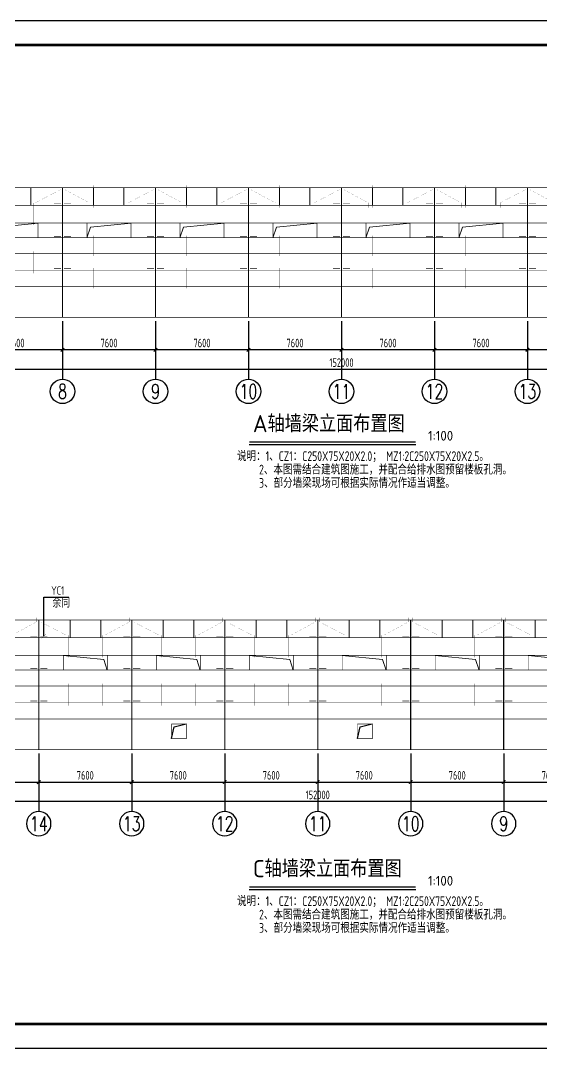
# Model space of a CAD drawing. Extents: x -3102990 to -851544, y -5293060 to -2540151.
# Drawn here: x -1647503 to -1626216, y -2672902 to -2630902 of the extents above; entities that cross this region are included whole.
import ezdxf
from ezdxf.enums import TextEntityAlignment as Align

# ---------------------------------------------------------------- set-up
doc = ezdxf.new("R2010")
doc.units = 0
doc.header["$LTSCALE"] = 1000
doc.header["$PDMODE"] = 1
doc.linetypes.add('DASH', pattern=[0.35, 0.25, -0.1])
doc.layers.get('0').update_dxf_attribs({"linetype": 'CONTINUOUS'})
doc.layers.get('Defpoints').update_dxf_attribs({"linetype": 'CONTINUOUS'})
for name, color, linetype in [('COLU', 7, 'CONTINUOUS'), ('DIM', 3, 'CONTINUOUS'), ('NUM', 7, 'CONTINUOUS'), ('PUB_TITLE', 4, 'CONTINUOUS'), ('REIN', 1, 'CONTINUOUS'), ('TEXT', 7, 'CONTINUOUS')]:
    doc.layers.add(name, color=color, linetype=linetype)
doc.layers.add('yichutu', color=7, linetype='CONTINUOUS', true_color=0xffffff, plot=False)
doc.styles.add('TSSD_Axis', font='Complex.shx', dxfattribs={"width": 0.7, "bigfont": 'hztxt.shx'})
doc.styles.add('TSSD_Dimension', font='tssdeng.shx', dxfattribs={"width": 0.7, "bigfont": 'Hztxt.shx'})
doc.styles.add('TSSD_Norm', font='Tssdeng.shx', dxfattribs={"width": 0.75, "bigfont": 'hztxt.shx'})
doc.styles.add('TSSD_Rein', font='Tssdeng.shx', dxfattribs={"width": 0.75, "bigfont": 'hztxt.shx'})
doc.dimstyles.new('TSSD_200_100', dxfattribs={"dimtxt": 350, "dimasz": 100, "dimexe": 100, "dimexo": 250, "dimgap": 100, "dimtad": 1, "dimdec": 0, "dimlfac": 2, "dimzin": 0, "dimdsep": 46, "dimtxsty": 'TSSD_Dimension', "dimblk": 'ARCHTICK', "dimcen": 0, "dimdle": 100, "dimclrt": 7, "dimadec": 0, "dimazin": 0, "dimtfac": 1, "dimtdec": 0, "dimtix": 1, "dimtmove": 2, "dimatfit": 3, "dimfxl": 1, "dimtolj": 1, "dimtzin": 0, "dimarcsym": 0})

# ---------------------------------------------------------------- blocks, each defined once
blk = doc.blocks.new('ts_axno')
at = {"color": 0, "linetype": 'ByBlock', "lineweight": -2}
blk.add_circle((0, 0), 0.5, dxfattribs=at)
at = {"color": 0, "linetype": 'ByBlock', "lineweight": -2, "style": 'TSSD_Axis', "width": 0.7}
blk.add_attdef('A', text='', height=0.6, dxfattribs=at).set_placement((0, 0), align=Align.MIDDLE_CENTER)
blk = doc.blocks.new('_ArchTick')
at = {"color": 0, "const_width": 0.5}
blk.add_lwpolyline([(-0.71, -0.71), (0.71, 0.71)], dxfattribs=at)
blk = doc.blocks.new('*D1733')
at = {"layer": 'Defpoints', "color": 0, "ltscale": 1.5}
for p in [(-1626788, -2643181), (-1622988, -2643181), (-1626788, -2644353)]:
    blk.add_point(p, dxfattribs=at)
at = {"layer": 'DIM', "color": 0, "lineweight": -2, "ltscale": 1.5}
for p, q in [((-1626788, -2643431), (-1626788, -2644453)), ((-1622988, -2643431), (-1622988, -2644453)), ((-1622888, -2644353), (-1626888, -2644353))]:
    blk.add_line(p, q, dxfattribs=at)
at = {"layer": 'DIM', "color": 0, "lineweight": -2, "ltscale": 1.5, "xscale": 100, "yscale": 100, "zscale": 100, "rotation": 180}
blk.add_blockref('_ArchTick', (-1626788, -2644353), dxfattribs=at)
at = {"layer": 'DIM', "color": 0, "lineweight": -2, "ltscale": 1.5, "xscale": 100, "yscale": 100, "zscale": 100}
blk.add_blockref('_ArchTick', (-1622988, -2644353), dxfattribs=at)
at = {"layer": 'DIM', "color": 7, "ltscale": 1.5, "insert": (-1624888, -2644078), "char_height": 350, "attachment_point": 5, "style": 'TSSD_Dimension'}
blk.add_mtext('\\A1;7600', dxfattribs=at)
blk = doc.blocks.new('*D1734')
at = {"layer": 'Defpoints', "color": 0, "ltscale": 1.5}
for p in [(-1630588, -2643181), (-1626788, -2643181), (-1630588, -2644353)]:
    blk.add_point(p, dxfattribs=at)
at = {"layer": 'DIM', "color": 0, "lineweight": -2, "ltscale": 1.5}
for p, q in [((-1630588, -2643431), (-1630588, -2644453)), ((-1626788, -2643431), (-1626788, -2644453)), ((-1626688, -2644353), (-1630688, -2644353))]:
    blk.add_line(p, q, dxfattribs=at)
at = {"layer": 'DIM', "color": 0, "lineweight": -2, "ltscale": 1.5, "xscale": 100, "yscale": 100, "zscale": 100, "rotation": 180}
blk.add_blockref('_ArchTick', (-1630588, -2644353), dxfattribs=at)
at = {"layer": 'DIM', "color": 0, "lineweight": -2, "ltscale": 1.5, "xscale": 100, "yscale": 100, "zscale": 100}
blk.add_blockref('_ArchTick', (-1626788, -2644353), dxfattribs=at)
at = {"layer": 'DIM', "color": 7, "ltscale": 1.5, "insert": (-1628688, -2644078), "char_height": 350, "attachment_point": 5, "style": 'TSSD_Dimension'}
blk.add_mtext('\\A1;7600', dxfattribs=at)
blk = doc.blocks.new('*D1735')
at = {"layer": 'Defpoints', "color": 0, "ltscale": 1.5}
for p in [(-1634388, -2643181), (-1630588, -2643181), (-1634388, -2644353)]:
    blk.add_point(p, dxfattribs=at)
at = {"layer": 'DIM', "color": 0, "lineweight": -2, "ltscale": 1.5}
for p, q in [((-1634388, -2643431), (-1634388, -2644453)), ((-1630588, -2643431), (-1630588, -2644453)), ((-1630488, -2644353), (-1634488, -2644353))]:
    blk.add_line(p, q, dxfattribs=at)
at = {"layer": 'DIM', "color": 0, "lineweight": -2, "ltscale": 1.5, "xscale": 100, "yscale": 100, "zscale": 100, "rotation": 180}
blk.add_blockref('_ArchTick', (-1634388, -2644353), dxfattribs=at)
at = {"layer": 'DIM', "color": 0, "lineweight": -2, "ltscale": 1.5, "xscale": 100, "yscale": 100, "zscale": 100}
blk.add_blockref('_ArchTick', (-1630588, -2644353), dxfattribs=at)
at = {"layer": 'DIM', "color": 7, "ltscale": 1.5, "insert": (-1632488, -2644078), "char_height": 350, "attachment_point": 5, "style": 'TSSD_Dimension'}
blk.add_mtext('\\A1;7600', dxfattribs=at)
blk = doc.blocks.new('*D1736')
at = {"layer": 'Defpoints', "color": 0, "ltscale": 1.5}
for p in [(-1638188, -2643181), (-1634388, -2643181), (-1638188, -2644353)]:
    blk.add_point(p, dxfattribs=at)
at = {"layer": 'DIM', "color": 0, "lineweight": -2, "ltscale": 1.5}
for p, q in [((-1638188, -2643431), (-1638188, -2644453)), ((-1634388, -2643431), (-1634388, -2644453)), ((-1634288, -2644353), (-1638288, -2644353))]:
    blk.add_line(p, q, dxfattribs=at)
at = {"layer": 'DIM', "color": 0, "lineweight": -2, "ltscale": 1.5, "xscale": 100, "yscale": 100, "zscale": 100, "rotation": 180}
blk.add_blockref('_ArchTick', (-1638188, -2644353), dxfattribs=at)
at = {"layer": 'DIM', "color": 0, "lineweight": -2, "ltscale": 1.5, "xscale": 100, "yscale": 100, "zscale": 100}
blk.add_blockref('_ArchTick', (-1634388, -2644353), dxfattribs=at)
at = {"layer": 'DIM', "color": 7, "ltscale": 1.5, "insert": (-1636288, -2644078), "char_height": 350, "attachment_point": 5, "style": 'TSSD_Dimension'}
blk.add_mtext('\\A1;7600', dxfattribs=at)
blk = doc.blocks.new('*D1737')
at = {"layer": 'Defpoints', "color": 0, "ltscale": 1.5}
for p in [(-1641988, -2643181), (-1638188, -2643181), (-1641988, -2644353)]:
    blk.add_point(p, dxfattribs=at)
at = {"layer": 'DIM', "color": 0, "lineweight": -2, "ltscale": 1.5}
for p, q in [((-1641988, -2643431), (-1641988, -2644453)), ((-1638188, -2643431), (-1638188, -2644453)), ((-1638088, -2644353), (-1642088, -2644353))]:
    blk.add_line(p, q, dxfattribs=at)
at = {"layer": 'DIM', "color": 0, "lineweight": -2, "ltscale": 1.5, "xscale": 100, "yscale": 100, "zscale": 100, "rotation": 180}
blk.add_blockref('_ArchTick', (-1641988, -2644353), dxfattribs=at)
at = {"layer": 'DIM', "color": 0, "lineweight": -2, "ltscale": 1.5, "xscale": 100, "yscale": 100, "zscale": 100}
blk.add_blockref('_ArchTick', (-1638188, -2644353), dxfattribs=at)
at = {"layer": 'DIM', "color": 7, "ltscale": 1.5, "insert": (-1640088, -2644078), "char_height": 350, "attachment_point": 5, "style": 'TSSD_Dimension'}
blk.add_mtext('\\A1;7600', dxfattribs=at)
blk = doc.blocks.new('*D1738')
at = {"layer": 'Defpoints', "color": 0, "ltscale": 1.5}
for p in [(-1645788, -2643181), (-1641988, -2643181), (-1645788, -2644353)]:
    blk.add_point(p, dxfattribs=at)
at = {"layer": 'DIM', "color": 0, "lineweight": -2, "ltscale": 1.5}
for p, q in [((-1645788, -2643431), (-1645788, -2644453)), ((-1641988, -2643431), (-1641988, -2644453)), ((-1641888, -2644353), (-1645888, -2644353))]:
    blk.add_line(p, q, dxfattribs=at)
at = {"layer": 'DIM', "color": 0, "lineweight": -2, "ltscale": 1.5, "xscale": 100, "yscale": 100, "zscale": 100, "rotation": 180}
blk.add_blockref('_ArchTick', (-1645788, -2644353), dxfattribs=at)
at = {"layer": 'DIM', "color": 0, "lineweight": -2, "ltscale": 1.5, "xscale": 100, "yscale": 100, "zscale": 100}
blk.add_blockref('_ArchTick', (-1641988, -2644353), dxfattribs=at)
at = {"layer": 'DIM', "color": 7, "ltscale": 1.5, "insert": (-1643888, -2644078), "char_height": 350, "attachment_point": 5, "style": 'TSSD_Dimension'}
blk.add_mtext('\\A1;7600', dxfattribs=at)
blk = doc.blocks.new('*D1739')
at = {"layer": 'Defpoints', "color": 0, "ltscale": 1.5}
for p in [(-1649588, -2643181), (-1645788, -2643181), (-1649588, -2644353)]:
    blk.add_point(p, dxfattribs=at)
at = {"layer": 'DIM', "color": 0, "lineweight": -2, "ltscale": 1.5}
for p, q in [((-1649588, -2643431), (-1649588, -2644453)), ((-1645788, -2643431), (-1645788, -2644453)), ((-1645688, -2644353), (-1649688, -2644353))]:
    blk.add_line(p, q, dxfattribs=at)
at = {"layer": 'DIM', "color": 0, "lineweight": -2, "ltscale": 1.5, "xscale": 100, "yscale": 100, "zscale": 100, "rotation": 180}
blk.add_blockref('_ArchTick', (-1649588, -2644353), dxfattribs=at)
at = {"layer": 'DIM', "color": 0, "lineweight": -2, "ltscale": 1.5, "xscale": 100, "yscale": 100, "zscale": 100}
blk.add_blockref('_ArchTick', (-1645788, -2644353), dxfattribs=at)
at = {"layer": 'DIM', "color": 7, "ltscale": 1.5, "insert": (-1647688, -2644078), "char_height": 350, "attachment_point": 5, "style": 'TSSD_Dimension'}
blk.add_mtext('\\A1;7600', dxfattribs=at)
blk = doc.blocks.new('*D1746')
at = {"layer": 'Defpoints', "color": 0, "ltscale": 1.5}
for p in [(-1672388, -2643181), (-1596388, -2643181), (-1596388, -2645153)]:
    blk.add_point(p, dxfattribs=at)
at = {"layer": 'DIM', "color": 0, "lineweight": -2, "ltscale": 1.5}
for p, q in [((-1672388, -2643431), (-1672388, -2645253)), ((-1596388, -2643431), (-1596388, -2645253)), ((-1672488, -2645153), (-1596288, -2645153))]:
    blk.add_line(p, q, dxfattribs=at)
at = {"layer": 'DIM', "color": 0, "lineweight": -2, "ltscale": 1.5, "xscale": 100, "yscale": 100, "zscale": 100, "rotation": 180}
blk.add_blockref('_ArchTick', (-1672388, -2645153), dxfattribs=at)
at = {"layer": 'DIM', "color": 0, "lineweight": -2, "ltscale": 1.5, "xscale": 100, "yscale": 100, "zscale": 100}
blk.add_blockref('_ArchTick', (-1596388, -2645153), dxfattribs=at)
at = {"layer": 'DIM', "color": 7, "ltscale": 1.5, "insert": (-1634388, -2644878), "char_height": 350, "attachment_point": 5, "style": 'TSSD_Dimension'}
blk.add_mtext('\\A1;152000', dxfattribs=at)
blk = doc.blocks.new('*D2338')
at = {"layer": 'Defpoints', "color": 0, "ltscale": 1.5}
for p in [(-1650559, -2660846), (-1646759, -2660846), (-1646759, -2662018)]:
    blk.add_point(p, dxfattribs=at)
at = {"layer": 'DIM', "color": 0, "lineweight": -2, "ltscale": 1.5}
for p, q in [((-1650559, -2661096), (-1650559, -2662118)), ((-1646759, -2661096), (-1646759, -2662118)), ((-1650659, -2662018), (-1646659, -2662018))]:
    blk.add_line(p, q, dxfattribs=at)
at = {"layer": 'DIM', "color": 0, "lineweight": -2, "ltscale": 1.5, "xscale": 100, "yscale": 100, "zscale": 100, "rotation": 180}
blk.add_blockref('_ArchTick', (-1650559, -2662018), dxfattribs=at)
at = {"layer": 'DIM', "color": 0, "lineweight": -2, "ltscale": 1.5, "xscale": 100, "yscale": 100, "zscale": 100}
blk.add_blockref('_ArchTick', (-1646759, -2662018), dxfattribs=at)
at = {"layer": 'DIM', "color": 7, "ltscale": 1.5, "insert": (-1648659, -2661743), "char_height": 350, "attachment_point": 5, "style": 'TSSD_Dimension'}
blk.add_mtext('\\A1;7600', dxfattribs=at)
blk = doc.blocks.new('*D2339')
at = {"layer": 'Defpoints', "color": 0, "ltscale": 1.5}
for p in [(-1646759, -2660846), (-1642959, -2660846), (-1642959, -2662018)]:
    blk.add_point(p, dxfattribs=at)
at = {"layer": 'DIM', "color": 0, "lineweight": -2, "ltscale": 1.5}
for p, q in [((-1646759, -2661096), (-1646759, -2662118)), ((-1642959, -2661096), (-1642959, -2662118)), ((-1646859, -2662018), (-1642859, -2662018))]:
    blk.add_line(p, q, dxfattribs=at)
at = {"layer": 'DIM', "color": 0, "lineweight": -2, "ltscale": 1.5, "xscale": 100, "yscale": 100, "zscale": 100, "rotation": 180}
blk.add_blockref('_ArchTick', (-1646759, -2662018), dxfattribs=at)
at = {"layer": 'DIM', "color": 0, "lineweight": -2, "ltscale": 1.5, "xscale": 100, "yscale": 100, "zscale": 100}
blk.add_blockref('_ArchTick', (-1642959, -2662018), dxfattribs=at)
at = {"layer": 'DIM', "color": 7, "ltscale": 1.5, "insert": (-1644859, -2661743), "char_height": 350, "attachment_point": 5, "style": 'TSSD_Dimension'}
blk.add_mtext('\\A1;7600', dxfattribs=at)
blk = doc.blocks.new('*D2340')
at = {"layer": 'Defpoints', "color": 0, "ltscale": 1.5}
for p in [(-1642959, -2660846), (-1639159, -2660846), (-1639159, -2662018)]:
    blk.add_point(p, dxfattribs=at)
at = {"layer": 'DIM', "color": 0, "lineweight": -2, "ltscale": 1.5}
for p, q in [((-1642959, -2661096), (-1642959, -2662118)), ((-1639159, -2661096), (-1639159, -2662118)), ((-1643059, -2662018), (-1639059, -2662018))]:
    blk.add_line(p, q, dxfattribs=at)
at = {"layer": 'DIM', "color": 0, "lineweight": -2, "ltscale": 1.5, "xscale": 100, "yscale": 100, "zscale": 100, "rotation": 180}
blk.add_blockref('_ArchTick', (-1642959, -2662018), dxfattribs=at)
at = {"layer": 'DIM', "color": 0, "lineweight": -2, "ltscale": 1.5, "xscale": 100, "yscale": 100, "zscale": 100}
blk.add_blockref('_ArchTick', (-1639159, -2662018), dxfattribs=at)
at = {"layer": 'DIM', "color": 7, "ltscale": 1.5, "insert": (-1641059, -2661743), "char_height": 350, "attachment_point": 5, "style": 'TSSD_Dimension'}
blk.add_mtext('\\A1;7600', dxfattribs=at)
blk = doc.blocks.new('*D2341')
at = {"layer": 'Defpoints', "color": 0, "ltscale": 1.5}
for p in [(-1639159, -2660846), (-1635359, -2660846), (-1635359, -2662018)]:
    blk.add_point(p, dxfattribs=at)
at = {"layer": 'DIM', "color": 0, "lineweight": -2, "ltscale": 1.5}
for p, q in [((-1639159, -2661096), (-1639159, -2662118)), ((-1635359, -2661096), (-1635359, -2662118)), ((-1639259, -2662018), (-1635259, -2662018))]:
    blk.add_line(p, q, dxfattribs=at)
at = {"layer": 'DIM', "color": 0, "lineweight": -2, "ltscale": 1.5, "xscale": 100, "yscale": 100, "zscale": 100, "rotation": 180}
blk.add_blockref('_ArchTick', (-1639159, -2662018), dxfattribs=at)
at = {"layer": 'DIM', "color": 0, "lineweight": -2, "ltscale": 1.5, "xscale": 100, "yscale": 100, "zscale": 100}
blk.add_blockref('_ArchTick', (-1635359, -2662018), dxfattribs=at)
at = {"layer": 'DIM', "color": 7, "ltscale": 1.5, "insert": (-1637259, -2661743), "char_height": 350, "attachment_point": 5, "style": 'TSSD_Dimension'}
blk.add_mtext('\\A1;7600', dxfattribs=at)
blk = doc.blocks.new('*D2342')
at = {"layer": 'Defpoints', "color": 0, "ltscale": 1.5}
for p in [(-1635359, -2660846), (-1631559, -2660846), (-1631559, -2662018)]:
    blk.add_point(p, dxfattribs=at)
at = {"layer": 'DIM', "color": 0, "lineweight": -2, "ltscale": 1.5}
for p, q in [((-1635359, -2661096), (-1635359, -2662118)), ((-1631559, -2661096), (-1631559, -2662118)), ((-1635459, -2662018), (-1631459, -2662018))]:
    blk.add_line(p, q, dxfattribs=at)
at = {"layer": 'DIM', "color": 0, "lineweight": -2, "ltscale": 1.5, "xscale": 100, "yscale": 100, "zscale": 100, "rotation": 180}
blk.add_blockref('_ArchTick', (-1635359, -2662018), dxfattribs=at)
at = {"layer": 'DIM', "color": 0, "lineweight": -2, "ltscale": 1.5, "xscale": 100, "yscale": 100, "zscale": 100}
blk.add_blockref('_ArchTick', (-1631559, -2662018), dxfattribs=at)
at = {"layer": 'DIM', "color": 7, "ltscale": 1.5, "insert": (-1633459, -2661743), "char_height": 350, "attachment_point": 5, "style": 'TSSD_Dimension'}
blk.add_mtext('\\A1;7600', dxfattribs=at)
blk = doc.blocks.new('*D2343')
at = {"layer": 'Defpoints', "color": 0, "ltscale": 1.5}
for p in [(-1631559, -2660846), (-1627759, -2660846), (-1627759, -2662018)]:
    blk.add_point(p, dxfattribs=at)
at = {"layer": 'DIM', "color": 0, "lineweight": -2, "ltscale": 1.5}
for p, q in [((-1631559, -2661096), (-1631559, -2662118)), ((-1627759, -2661096), (-1627759, -2662118)), ((-1631659, -2662018), (-1627659, -2662018))]:
    blk.add_line(p, q, dxfattribs=at)
at = {"layer": 'DIM', "color": 0, "lineweight": -2, "ltscale": 1.5, "xscale": 100, "yscale": 100, "zscale": 100, "rotation": 180}
blk.add_blockref('_ArchTick', (-1631559, -2662018), dxfattribs=at)
at = {"layer": 'DIM', "color": 0, "lineweight": -2, "ltscale": 1.5, "xscale": 100, "yscale": 100, "zscale": 100}
blk.add_blockref('_ArchTick', (-1627759, -2662018), dxfattribs=at)
at = {"layer": 'DIM', "color": 7, "ltscale": 1.5, "insert": (-1629659, -2661743), "char_height": 350, "attachment_point": 5, "style": 'TSSD_Dimension'}
blk.add_mtext('\\A1;7600', dxfattribs=at)
blk = doc.blocks.new('*D2344')
at = {"layer": 'Defpoints', "color": 0, "ltscale": 1.5}
for p in [(-1627759, -2660846), (-1623959, -2660846), (-1623959, -2662018)]:
    blk.add_point(p, dxfattribs=at)
at = {"layer": 'DIM', "color": 0, "lineweight": -2, "ltscale": 1.5}
for p, q in [((-1627759, -2661096), (-1627759, -2662118)), ((-1623959, -2661096), (-1623959, -2662118)), ((-1627859, -2662018), (-1623859, -2662018))]:
    blk.add_line(p, q, dxfattribs=at)
at = {"layer": 'DIM', "color": 0, "lineweight": -2, "ltscale": 1.5, "xscale": 100, "yscale": 100, "zscale": 100, "rotation": 180}
blk.add_blockref('_ArchTick', (-1627759, -2662018), dxfattribs=at)
at = {"layer": 'DIM', "color": 0, "lineweight": -2, "ltscale": 1.5, "xscale": 100, "yscale": 100, "zscale": 100}
blk.add_blockref('_ArchTick', (-1623959, -2662018), dxfattribs=at)
at = {"layer": 'DIM', "color": 7, "ltscale": 1.5, "insert": (-1625859, -2661743), "char_height": 350, "attachment_point": 5, "style": 'TSSD_Dimension'}
blk.add_mtext('\\A1;7600', dxfattribs=at)
blk = doc.blocks.new('*D2352')
at = {"layer": 'Defpoints', "color": 0, "ltscale": 1.5}
for p in [(-1673359, -2660846), (-1597359, -2660846), (-1673359, -2662818)]:
    blk.add_point(p, dxfattribs=at)
at = {"layer": 'DIM', "color": 0, "lineweight": -2, "ltscale": 1.5}
for p, q in [((-1673359, -2661096), (-1673359, -2662918)), ((-1597359, -2661096), (-1597359, -2662918)), ((-1597259, -2662818), (-1673459, -2662818))]:
    blk.add_line(p, q, dxfattribs=at)
at = {"layer": 'DIM', "color": 0, "lineweight": -2, "ltscale": 1.5, "xscale": 100, "yscale": 100, "zscale": 100, "rotation": 180}
blk.add_blockref('_ArchTick', (-1673359, -2662818), dxfattribs=at)
at = {"layer": 'DIM', "color": 0, "lineweight": -2, "ltscale": 1.5, "xscale": 100, "yscale": 100, "zscale": 100}
blk.add_blockref('_ArchTick', (-1597359, -2662818), dxfattribs=at)
at = {"layer": 'DIM', "color": 7, "ltscale": 1.5, "insert": (-1635359, -2662543), "char_height": 350, "attachment_point": 5, "style": 'TSSD_Dimension'}
blk.add_mtext('\\A1;152000', dxfattribs=at)
blk = doc.blocks.new('A$C16496DF1')
at = {"layer": 'PUB_TITLE'}
blk.add_lwpolyline([(0, 0), (0, 42000), (104100, 42000), (104100, 0)], close=True, dxfattribs=at)
at = {"layer": 'PUB_TITLE', "const_width": 100}
blk.add_lwpolyline([(103100, 1000), (103100, 41000), (713, 41000), (713, 1000), (103100, 1000)], dxfattribs=at)
blk = doc.blocks.new('yct-1041-420-104100-42000-100-2006.0')
at = {"layer": 'yichutu', "color": 7, "true_color": 0xffffff}
blk.add_lwpolyline([(0, 0), (0, 42000), (104100, 42000), (104100, 0)], close=True, dxfattribs=at)

msp = doc.modelspace()

# ---------------------------------------------------------------- linework, layer by layer
at = {"color": 0, "linetype": 'ByBlock'}
for p, q in [((-1646556.35, -2654457), (-1645533.62, -2654457)), ((-1646556.35, -2656059.47), (-1646556.35, -2654457))]:
    msp.add_line(p, q, dxfattribs=at)
at = {"ltscale": 1.5}
for p, q in [((-1641332.21, -2660242.54), (-1641219.06, -2659759.11)), ((-1641219.06, -2659759.11), (-1640732.21, -2659642.54)), ((-1633732.21, -2660242.54), (-1633619.06, -2659759.11)), ((-1633619.06, -2659759.11), (-1633132.21, -2659642.54))]:
    msp.add_line(p, q, dxfattribs=at)
at = {"layer": 'COLU', "linetype": 'ByBlock', "const_width": 45}
for points in [[(-1645787.93, -2637727.57), (-1645787.93, -2643027.57)], [(-1641987.93, -2637727.57), (-1641987.93, -2643027.57)], [(-1638187.93, -2637727.57), (-1638187.93, -2643027.57)], [(-1634387.93, -2637727.57), (-1634387.93, -2643027.57)], [(-1630587.93, -2637727.57), (-1630587.93, -2643027.57)], [(-1626787.93, -2637727.57), (-1626787.93, -2643027.57)], [(-1646758.84, -2655392.54), (-1646758.84, -2660692.54)], [(-1642958.84, -2655392.54), (-1642958.84, -2660692.54)], [(-1639158.84, -2655392.54), (-1639158.84, -2660692.54)], [(-1635358.84, -2655392.54), (-1635358.84, -2660692.54)], [(-1631558.84, -2655392.54), (-1631558.84, -2660692.54)], [(-1627758.84, -2655392.54), (-1627758.84, -2660692.54)]]:
    msp.add_lwpolyline(points, dxfattribs=at)
at = {"layer": 'NUM', "ltscale": 1.5}
for p, q in [((-1645787.93, -2643181.1), (-1645787.93, -2645553.4)), ((-1641987.93, -2643181.1), (-1641987.93, -2645553.4)), ((-1638187.93, -2643181.1), (-1638187.93, -2645553.4)), ((-1634387.93, -2643181.1), (-1634387.93, -2645553.4)), ((-1630587.93, -2643181.1), (-1630587.93, -2645553.4)), ((-1626787.93, -2643181.1), (-1626787.93, -2645553.4)), ((-1646758.84, -2660846.07), (-1646758.84, -2663218.37)), ((-1642958.84, -2660846.07), (-1642958.84, -2663218.37)), ((-1639158.84, -2660846.07), (-1639158.84, -2663218.37)), ((-1635358.84, -2660846.07), (-1635358.84, -2663218.37)), ((-1631558.84, -2660846.07), (-1631558.84, -2663218.37)), ((-1627758.84, -2660846.07), (-1627758.84, -2663218.37))]:
    msp.add_line(p, q, dxfattribs=at)
at = {"layer": 'NUM', "color": 0, "linetype": 'ByBlock', "const_width": 50}
for points in [[(-1638153.55, -2648124.64), (-1631352.35, -2648124.64)], [(-1638153.55, -2666308.03), (-1631352.35, -2666308.03)]]:
    msp.add_lwpolyline(points, dxfattribs=at)
at = {"layer": 'NUM', "color": 0, "linetype": 'ByBlock'}
for points in [[(-1638153.55, -2648224.64), (-1631352.35, -2648224.64)], [(-1638153.55, -2666408.03), (-1631352.35, -2666408.03)]]:
    msp.add_lwpolyline(points, dxfattribs=at)
at = {"layer": 'REIN', "color": 0, "lineweight": 5}
for p, q in [((-1648441.92, -2639346.69), (-1646787.93, -2639177.57)), ((-1644641.92, -2639346.69), (-1642987.93, -2639177.57)), ((-1640841.92, -2639346.69), (-1639187.93, -2639177.57)), ((-1637041.92, -2639346.69), (-1635387.93, -2639177.57)), ((-1633241.92, -2639346.69), (-1631587.93, -2639177.57)), ((-1629441.92, -2639346.69), (-1627787.93, -2639177.57)), ((-1644787.93, -2639777.57), (-1644641.92, -2639346.69)), ((-1640987.93, -2639777.57), (-1640841.92, -2639346.69)), ((-1637187.93, -2639777.57), (-1637041.92, -2639346.69)), ((-1633387.93, -2639777.57), (-1633241.92, -2639346.69)), ((-1629587.93, -2639777.57), (-1629441.92, -2639346.69)), ((-1644104.85, -2657011.66), (-1645758.84, -2656842.54)), ((-1640304.85, -2657011.66), (-1641958.84, -2656842.54)), ((-1636504.85, -2657011.66), (-1638158.84, -2656842.54)), ((-1632704.85, -2657011.66), (-1634358.84, -2656842.54)), ((-1628904.85, -2657011.66), (-1630558.84, -2656842.54)), ((-1625104.85, -2657011.66), (-1626758.84, -2656842.54)), ((-1643958.84, -2657442.54), (-1644104.85, -2657011.66)), ((-1640158.84, -2657442.54), (-1640304.85, -2657011.66)), ((-1636358.84, -2657442.54), (-1636504.85, -2657011.66)), ((-1632558.84, -2657442.54), (-1632704.85, -2657011.66)), ((-1628758.84, -2657442.54), (-1628904.85, -2657011.66))]:
    msp.add_line(p, q, dxfattribs=at)
at = {"layer": 'REIN', "color": 0, "lineweight": 5, "const_width": 25}
for points in [[(-1596447.93, -2637727.57), (-1672327.93, -2637727.57)], [(-1596447.93, -2638452.57), (-1672327.93, -2638452.57)], [(-1596447.93, -2639177.57), (-1668837.93, -2639177.57)], [(-1602737.93, -2639777.57), (-1668837.93, -2639777.57)], [(-1602737.93, -2640427.57), (-1668837.93, -2640427.57)], [(-1602737.93, -2641102.57), (-1668837.93, -2641102.57)], [(-1602737.93, -2641777.57), (-1668837.93, -2641777.57)], [(-1672864.35, -2643027.57), (-1595699.33, -2643027.57)], [(-1673298.84, -2655392.54), (-1597418.84, -2655392.54)], [(-1673298.84, -2656117.54), (-1597418.84, -2656117.54)], [(-1673298.84, -2656842.54), (-1600908.84, -2656842.54)], [(-1673298.84, -2657442.54), (-1600908.84, -2657442.54)], [(-1673298.84, -2658092.54), (-1600908.84, -2658092.54)], [(-1673298.84, -2658767.54), (-1600908.84, -2658767.54)], [(-1673298.84, -2659442.54), (-1600908.84, -2659442.54)], [(-1596882.43, -2660692.54), (-1674047.44, -2660692.54)]]:
    msp.add_lwpolyline(points, dxfattribs=at)
at = {"layer": 'REIN', "color": 3, "linetype": 'ByBlock'}
for points, const_width in [([(-1647076.58, -2637727.57), (-1647076.58, -2638452.57)], 40), ([(-1647076.58, -2638549.05), (-1647076.58, -2637635.88)], 4), ([(-1645876.03, -2637635.88), (-1645876.03, -2637816.1), (-1646901.61, -2638349.36), (-1646901.61, -2638549.05)], 4), ([(-1645683.49, -2637635.88), (-1645683.49, -2637816.1), (-1644695.41, -2638349.36), (-1644695.41, -2638549.05)], 4), ([(-1644520.44, -2637727.57), (-1644520.44, -2638452.57)], 40), ([(-1644520.44, -2638549.05), (-1644520.44, -2637635.88)], 4), ([(-1643276.58, -2637727.57), (-1643276.58, -2638452.57)], 40), ([(-1643276.58, -2638549.05), (-1643276.58, -2637635.88)], 4), ([(-1642076.03, -2637635.88), (-1642076.03, -2637816.1), (-1643101.61, -2638349.36), (-1643101.61, -2638549.05)], 4), ([(-1641883.49, -2637635.88), (-1641883.49, -2637816.1), (-1640895.41, -2638349.36), (-1640895.41, -2638549.05)], 4), ([(-1640720.44, -2637727.57), (-1640720.44, -2638452.57)], 40), ([(-1640720.44, -2638549.05), (-1640720.44, -2637635.88)], 4), ([(-1639476.58, -2637727.57), (-1639476.58, -2638452.57)], 40), ([(-1639476.58, -2638549.05), (-1639476.58, -2637635.88)], 4), ([(-1638276.03, -2637635.88), (-1638276.03, -2637816.1), (-1639301.61, -2638349.36), (-1639301.61, -2638549.05)], 4), ([(-1638083.49, -2637635.88), (-1638083.49, -2637816.1), (-1637095.41, -2638349.36), (-1637095.41, -2638549.05)], 4), ([(-1636920.44, -2637727.57), (-1636920.44, -2638452.57)], 40), ([(-1636920.44, -2638549.05), (-1636920.44, -2637635.88)], 4), ([(-1635676.58, -2637727.57), (-1635676.58, -2638452.57)], 40), ([(-1635676.58, -2638549.05), (-1635676.58, -2637635.88)], 4), ([(-1634476.03, -2637635.88), (-1634476.03, -2637816.1), (-1635501.61, -2638349.36), (-1635501.61, -2638549.05)], 4), ([(-1634283.49, -2637635.88), (-1634283.49, -2637816.1), (-1633295.41, -2638349.36), (-1633295.41, -2638549.05)], 4), ([(-1633120.44, -2637727.57), (-1633120.44, -2638452.57)], 40), ([(-1633120.44, -2638549.05), (-1633120.44, -2637635.88)], 4), ([(-1631876.58, -2637727.57), (-1631876.58, -2638452.57)], 40), ([(-1631876.58, -2638549.05), (-1631876.58, -2637635.88)], 4), ([(-1630676.03, -2637635.88), (-1630676.03, -2637816.1), (-1631701.61, -2638349.36), (-1631701.61, -2638549.05)], 4), ([(-1630483.49, -2637635.88), (-1630483.49, -2637816.1), (-1629495.41, -2638349.36), (-1629495.41, -2638549.05)], 4), ([(-1629320.44, -2637727.57), (-1629320.44, -2638452.57)], 40), ([(-1629320.44, -2638549.05), (-1629320.44, -2637635.88)], 4), ([(-1628076.58, -2637727.57), (-1628076.58, -2638452.57)], 40), ([(-1628076.58, -2638549.05), (-1628076.58, -2637635.88)], 4), ([(-1626876.03, -2637635.88), (-1626876.03, -2637816.1), (-1627901.61, -2638349.36), (-1627901.61, -2638549.05)], 4), ([(-1626683.49, -2637635.88), (-1626683.49, -2637816.1), (-1625695.41, -2638349.36), (-1625695.41, -2638549.05)], 4), ([(-1646989.1, -2638351.44), (-1646989.1, -2639249.88)], 4), ([(-1644607.93, -2638351.44), (-1644607.93, -2639249.88)], 4), ([(-1643189.1, -2638351.44), (-1643189.1, -2639249.88)], 4), ([(-1640807.93, -2638351.44), (-1640807.93, -2639249.88)], 4), ([(-1639389.1, -2638351.44), (-1639389.1, -2639249.88)], 4), ([(-1637007.93, -2638351.44), (-1637007.93, -2639249.88)], 4), ([(-1635589.1, -2638351.44), (-1635589.1, -2639249.88)], 4), ([(-1633207.93, -2638351.44), (-1633207.93, -2639249.88)], 4), ([(-1631789.1, -2638351.44), (-1631789.1, -2639249.88)], 4), ([(-1629407.93, -2638351.44), (-1629407.93, -2639249.88)], 4), ([(-1627989.1, -2638351.44), (-1627989.1, -2639249.88)], 4), ([(-1647076.58, -2640525.58), (-1647076.58, -2639685.88)], 4), ([(-1644520.44, -2640525.58), (-1644520.44, -2639685.88)], 4), ([(-1643276.58, -2640525.58), (-1643276.58, -2639685.88)], 4), ([(-1640720.44, -2640525.58), (-1640720.44, -2639685.88)], 4), ([(-1639476.58, -2640525.58), (-1639476.58, -2639685.88)], 4), ([(-1636920.44, -2640525.58), (-1636920.44, -2639685.88)], 4), ([(-1635676.58, -2640525.58), (-1635676.58, -2639685.88)], 4), ([(-1633120.44, -2640525.58), (-1633120.44, -2639685.88)], 4), ([(-1631876.58, -2640525.58), (-1631876.58, -2639685.88)], 4), ([(-1629320.44, -2640525.58), (-1629320.44, -2639685.88)], 4), ([(-1628076.58, -2640525.58), (-1628076.58, -2639685.88)], 4), ([(-1646989.1, -2640327.97), (-1646989.1, -2641229.8)], 4), ([(-1644607.93, -2640327.97), (-1644607.93, -2641229.8)], 4), ([(-1643189.1, -2640327.97), (-1643189.1, -2641229.8)], 4), ([(-1640807.93, -2640327.97), (-1640807.93, -2641229.8)], 4), ([(-1639389.1, -2640327.97), (-1639389.1, -2641229.8)], 4), ([(-1637007.93, -2640327.97), (-1637007.93, -2641229.8)], 4), ([(-1635589.1, -2640327.97), (-1635589.1, -2641229.8)], 4), ([(-1633207.93, -2640327.97), (-1633207.93, -2641229.8)], 4), ([(-1631789.1, -2640327.97), (-1631789.1, -2641229.8)], 4), ([(-1629407.93, -2640327.97), (-1629407.93, -2641229.8)], 4), ([(-1627989.1, -2640327.97), (-1627989.1, -2641229.8)], 4), ([(-1647076.58, -2641850.58), (-1647076.58, -2641010.88)], 4), ([(-1644520.44, -2641850.58), (-1644520.44, -2641010.88)], 4), ([(-1643276.58, -2641850.58), (-1643276.58, -2641010.88)], 4), ([(-1640720.44, -2641850.58), (-1640720.44, -2641010.88)], 4), ([(-1639476.58, -2641850.58), (-1639476.58, -2641010.88)], 4), ([(-1636920.44, -2641850.58), (-1636920.44, -2641010.88)], 4), ([(-1635676.58, -2641850.58), (-1635676.58, -2641010.88)], 4), ([(-1633120.44, -2641850.58), (-1633120.44, -2641010.88)], 4), ([(-1631876.58, -2641850.58), (-1631876.58, -2641010.88)], 4), ([(-1629320.44, -2641850.58), (-1629320.44, -2641010.88)], 4), ([(-1628076.58, -2641850.58), (-1628076.58, -2641010.88)], 4), ([(-1646863.28, -2655300.85), (-1646863.28, -2655481.07), (-1647851.36, -2656014.33), (-1647851.36, -2656214.02)], 4), ([(-1646670.74, -2655300.85), (-1646670.74, -2655481.07), (-1645645.16, -2656014.33), (-1645645.16, -2656214.02)], 4), ([(-1645470.19, -2655392.54), (-1645470.19, -2656117.54)], 40), ([(-1645470.19, -2656214.02), (-1645470.19, -2655300.85)], 4), ([(-1644226.33, -2655392.54), (-1644226.33, -2656117.54)], 40), ([(-1644226.33, -2656214.02), (-1644226.33, -2655300.85)], 4), ([(-1643063.28, -2655300.85), (-1643063.28, -2655481.07), (-1644051.36, -2656014.33), (-1644051.36, -2656214.02)], 4), ([(-1642870.74, -2655300.85), (-1642870.74, -2655481.07), (-1641845.16, -2656014.33), (-1641845.16, -2656214.02)], 4), ([(-1641670.19, -2655392.54), (-1641670.19, -2656117.54)], 40), ([(-1641670.19, -2656214.02), (-1641670.19, -2655300.85)], 4), ([(-1640426.33, -2655392.54), (-1640426.33, -2656117.54)], 40), ([(-1640426.33, -2656214.02), (-1640426.33, -2655300.85)], 4), ([(-1639263.28, -2655300.85), (-1639263.28, -2655481.07), (-1640251.36, -2656014.33), (-1640251.36, -2656214.02)], 4), ([(-1639070.74, -2655300.85), (-1639070.74, -2655481.07), (-1638045.16, -2656014.33), (-1638045.16, -2656214.02)], 4), ([(-1637870.19, -2655392.54), (-1637870.19, -2656117.54)], 40), ([(-1637870.19, -2656214.02), (-1637870.19, -2655300.85)], 4), ([(-1636626.33, -2655392.54), (-1636626.33, -2656117.54)], 40), ([(-1636626.33, -2656214.02), (-1636626.33, -2655300.85)], 4), ([(-1635463.28, -2655300.85), (-1635463.28, -2655481.07), (-1636451.36, -2656014.33), (-1636451.36, -2656214.02)], 4), ([(-1635270.74, -2655300.85), (-1635270.74, -2655481.07), (-1634245.16, -2656014.33), (-1634245.16, -2656214.02)], 4), ([(-1634070.19, -2655392.54), (-1634070.19, -2656117.54)], 40), ([(-1634070.19, -2656214.02), (-1634070.19, -2655300.85)], 4), ([(-1632826.33, -2655392.54), (-1632826.33, -2656117.54)], 40), ([(-1632826.33, -2656214.02), (-1632826.33, -2655300.85)], 4), ([(-1631663.28, -2655300.85), (-1631663.28, -2655481.07), (-1632651.36, -2656014.33), (-1632651.36, -2656214.02)], 4), ([(-1631470.74, -2655300.85), (-1631470.74, -2655481.07), (-1630445.16, -2656014.33), (-1630445.16, -2656214.02)], 4), ([(-1630270.19, -2655392.54), (-1630270.19, -2656117.54)], 40), ([(-1630270.19, -2656214.02), (-1630270.19, -2655300.85)], 4), ([(-1629026.33, -2655392.54), (-1629026.33, -2656117.54)], 40), ([(-1629026.33, -2656214.02), (-1629026.33, -2655300.85)], 4), ([(-1627863.28, -2655300.85), (-1627863.28, -2655481.07), (-1628851.36, -2656014.33), (-1628851.36, -2656214.02)], 4), ([(-1627670.74, -2655300.85), (-1627670.74, -2655481.07), (-1626645.16, -2656014.33), (-1626645.16, -2656214.02)], 4), ([(-1626470.19, -2655392.54), (-1626470.19, -2656117.54)], 40), ([(-1626470.19, -2656214.02), (-1626470.19, -2655300.85)], 4), ([(-1645557.67, -2656016.41), (-1645557.67, -2656914.85)], 4), ([(-1644138.84, -2656016.41), (-1644138.84, -2656914.85)], 4), ([(-1641757.67, -2656016.41), (-1641757.67, -2656914.85)], 4), ([(-1640338.84, -2656016.41), (-1640338.84, -2656914.85)], 4), ([(-1637957.67, -2656016.41), (-1637957.67, -2656914.85)], 4), ([(-1636538.84, -2656016.41), (-1636538.84, -2656914.85)], 4), ([(-1634157.67, -2656016.41), (-1634157.67, -2656914.85)], 4), ([(-1632738.84, -2656016.41), (-1632738.84, -2656914.85)], 4), ([(-1630357.67, -2656016.41), (-1630357.67, -2656914.85)], 4), ([(-1628938.84, -2656016.41), (-1628938.84, -2656914.85)], 4), ([(-1626557.67, -2656016.41), (-1626557.67, -2656914.85)], 4), ([(-1645470.19, -2658190.55), (-1645470.19, -2657350.85)], 4), ([(-1644226.33, -2658190.55), (-1644226.33, -2657350.85)], 4), ([(-1641670.19, -2658190.55), (-1641670.19, -2657350.85)], 4), ([(-1640426.33, -2658190.55), (-1640426.33, -2657350.85)], 4), ([(-1637870.19, -2658190.55), (-1637870.19, -2657350.85)], 4), ([(-1636626.33, -2658190.55), (-1636626.33, -2657350.85)], 4), ([(-1634070.19, -2658190.55), (-1634070.19, -2657350.85)], 4), ([(-1632826.33, -2658190.55), (-1632826.33, -2657350.85)], 4), ([(-1630270.19, -2658190.55), (-1630270.19, -2657350.85)], 4), ([(-1629026.33, -2658190.55), (-1629026.33, -2657350.85)], 4), ([(-1626470.19, -2658190.55), (-1626470.19, -2657350.85)], 4), ([(-1645557.67, -2657992.94), (-1645557.67, -2658894.77)], 4), ([(-1644138.84, -2657992.94), (-1644138.84, -2658894.77)], 4), ([(-1641757.67, -2657992.94), (-1641757.67, -2658894.77)], 4), ([(-1640338.84, -2657992.94), (-1640338.84, -2658894.77)], 4), ([(-1637957.67, -2657992.94), (-1637957.67, -2658894.77)], 4), ([(-1636538.84, -2657992.94), (-1636538.84, -2658894.77)], 4), ([(-1634157.67, -2657992.94), (-1634157.67, -2658894.77)], 4), ([(-1632738.84, -2657992.94), (-1632738.84, -2658894.77)], 4), ([(-1630357.67, -2657992.94), (-1630357.67, -2658894.77)], 4), ([(-1628938.84, -2657992.94), (-1628938.84, -2658894.77)], 4), ([(-1626557.67, -2657992.94), (-1626557.67, -2658894.77)], 4), ([(-1645470.19, -2659515.55), (-1645470.19, -2658675.85)], 4), ([(-1644226.33, -2659515.55), (-1644226.33, -2658675.85)], 4), ([(-1641670.19, -2659515.55), (-1641670.19, -2658675.85)], 4), ([(-1640426.33, -2659515.55), (-1640426.33, -2658675.85)], 4), ([(-1637870.19, -2659515.55), (-1637870.19, -2658675.85)], 4), ([(-1636626.33, -2659515.55), (-1636626.33, -2658675.85)], 4), ([(-1634070.19, -2659515.55), (-1634070.19, -2658675.85)], 4), ([(-1632826.33, -2659515.55), (-1632826.33, -2658675.85)], 4), ([(-1630270.19, -2659515.55), (-1630270.19, -2658675.85)], 4), ([(-1629026.33, -2659515.55), (-1629026.33, -2658675.85)], 4), ([(-1626470.19, -2659515.55), (-1626470.19, -2658675.85)], 4)]:
    msp.add_lwpolyline(points, dxfattribs=dict(at, const_width=const_width))
at = {"layer": 'REIN', "color": 2, "linetype": 'DASH', "ltscale": 0.4, "const_width": 20}
for points in [[(-1646135, -2638394.5), (-1645845.84, -2638394.5)], [(-1645440.85, -2638394.5), (-1645730.01, -2638394.5)], [(-1642335, -2638394.5), (-1642045.84, -2638394.5)], [(-1641640.85, -2638394.5), (-1641930.01, -2638394.5)], [(-1638535, -2638394.5), (-1638245.84, -2638394.5)], [(-1637840.85, -2638394.5), (-1638130.01, -2638394.5)], [(-1634735, -2638394.5), (-1634445.84, -2638394.5)], [(-1634040.85, -2638394.5), (-1634330.01, -2638394.5)], [(-1630935, -2638394.5), (-1630645.84, -2638394.5)], [(-1630240.85, -2638394.5), (-1630530.01, -2638394.5)], [(-1627135, -2638394.5), (-1626845.84, -2638394.5)], [(-1626440.85, -2638394.5), (-1626730.01, -2638394.5)], [(-1646135, -2639720.56), (-1645845.84, -2639720.56)], [(-1645440.85, -2639720.56), (-1645730.01, -2639720.56)], [(-1642335, -2639720.56), (-1642045.84, -2639720.56)], [(-1641640.85, -2639720.56), (-1641930.01, -2639720.56)], [(-1638535, -2639720.56), (-1638245.84, -2639720.56)], [(-1637840.85, -2639720.56), (-1638130.01, -2639720.56)], [(-1634735, -2639720.56), (-1634445.84, -2639720.56)], [(-1634040.85, -2639720.56), (-1634330.01, -2639720.56)], [(-1630935, -2639720.56), (-1630645.84, -2639720.56)], [(-1630240.85, -2639720.56), (-1630530.01, -2639720.56)], [(-1627135, -2639720.56), (-1626845.84, -2639720.56)], [(-1626440.85, -2639720.56), (-1626730.01, -2639720.56)], [(-1646135, -2641039.72), (-1645845.84, -2641039.72)], [(-1645440.85, -2641039.72), (-1645730.01, -2641039.72)], [(-1642335, -2641039.72), (-1642045.84, -2641039.72)], [(-1641640.85, -2641039.72), (-1641930.01, -2641039.72)], [(-1638535, -2641039.72), (-1638245.84, -2641039.72)], [(-1637840.85, -2641039.72), (-1638130.01, -2641039.72)], [(-1634735, -2641039.72), (-1634445.84, -2641039.72)], [(-1634040.85, -2641039.72), (-1634330.01, -2641039.72)], [(-1630935, -2641039.72), (-1630645.84, -2641039.72)], [(-1630240.85, -2641039.72), (-1630530.01, -2641039.72)], [(-1627135, -2641039.72), (-1626845.84, -2641039.72)], [(-1626440.85, -2641039.72), (-1626730.01, -2641039.72)], [(-1647105.92, -2656059.47), (-1646816.76, -2656059.47)], [(-1646411.77, -2656059.47), (-1646700.93, -2656059.47)], [(-1643305.92, -2656059.47), (-1643016.76, -2656059.47)], [(-1642611.77, -2656059.47), (-1642900.93, -2656059.47)], [(-1639505.92, -2656059.47), (-1639216.76, -2656059.47)], [(-1638811.77, -2656059.47), (-1639100.93, -2656059.47)], [(-1635705.92, -2656059.47), (-1635416.76, -2656059.47)], [(-1635011.77, -2656059.47), (-1635300.93, -2656059.47)], [(-1631905.92, -2656059.47), (-1631616.76, -2656059.47)], [(-1631211.77, -2656059.47), (-1631500.93, -2656059.47)], [(-1628105.92, -2656059.47), (-1627816.76, -2656059.47)], [(-1627411.77, -2656059.47), (-1627700.93, -2656059.47)], [(-1647105.92, -2657385.53), (-1646816.76, -2657385.53)], [(-1646411.77, -2657385.53), (-1646700.93, -2657385.53)], [(-1643305.92, -2657385.53), (-1643016.76, -2657385.53)], [(-1642611.77, -2657385.53), (-1642900.93, -2657385.53)], [(-1639505.92, -2657385.53), (-1639216.76, -2657385.53)], [(-1638811.77, -2657385.53), (-1639100.93, -2657385.53)], [(-1635705.92, -2657385.53), (-1635416.76, -2657385.53)], [(-1635011.77, -2657385.53), (-1635300.93, -2657385.53)], [(-1631905.92, -2657385.53), (-1631616.76, -2657385.53)], [(-1631211.77, -2657385.53), (-1631500.93, -2657385.53)], [(-1628105.92, -2657385.53), (-1627816.76, -2657385.53)], [(-1627411.77, -2657385.53), (-1627700.93, -2657385.53)], [(-1647105.92, -2658704.69), (-1646816.76, -2658704.69)], [(-1646411.77, -2658704.69), (-1646700.93, -2658704.69)], [(-1643305.92, -2658704.69), (-1643016.76, -2658704.69)], [(-1642611.77, -2658704.69), (-1642900.93, -2658704.69)], [(-1639505.92, -2658704.69), (-1639216.76, -2658704.69)], [(-1638811.77, -2658704.69), (-1639100.93, -2658704.69)], [(-1635705.92, -2658704.69), (-1635416.76, -2658704.69)], [(-1635011.77, -2658704.69), (-1635300.93, -2658704.69)], [(-1631905.92, -2658704.69), (-1631616.76, -2658704.69)], [(-1631211.77, -2658704.69), (-1631500.93, -2658704.69)], [(-1628105.92, -2658704.69), (-1627816.76, -2658704.69)], [(-1627411.77, -2658704.69), (-1627700.93, -2658704.69)]]:
    msp.add_lwpolyline(points, dxfattribs=at)
at = {"layer": 'REIN', "color": 0, "lineweight": 5, "const_width": 25}
for points in [[(-1648587.93, -2639177.57), (-1646787.93, -2639177.57), (-1646787.93, -2639777.57), (-1648587.93, -2639777.57)], [(-1644787.93, -2639177.57), (-1642987.93, -2639177.57), (-1642987.93, -2639777.57), (-1644787.93, -2639777.57)], [(-1640987.93, -2639177.57), (-1639187.93, -2639177.57), (-1639187.93, -2639777.57), (-1640987.93, -2639777.57)], [(-1637187.93, -2639177.57), (-1635387.93, -2639177.57), (-1635387.93, -2639777.57), (-1637187.93, -2639777.57)], [(-1633387.93, -2639177.57), (-1631587.93, -2639177.57), (-1631587.93, -2639777.57), (-1633387.93, -2639777.57)], [(-1629587.93, -2639177.57), (-1627787.93, -2639177.57), (-1627787.93, -2639777.57), (-1629587.93, -2639777.57)], [(-1643958.84, -2656842.54), (-1645758.84, -2656842.54), (-1645758.84, -2657442.54), (-1643958.84, -2657442.54)], [(-1640158.84, -2656842.54), (-1641958.84, -2656842.54), (-1641958.84, -2657442.54), (-1640158.84, -2657442.54)], [(-1636358.84, -2656842.54), (-1638158.84, -2656842.54), (-1638158.84, -2657442.54), (-1636358.84, -2657442.54)], [(-1632558.84, -2656842.54), (-1634358.84, -2656842.54), (-1634358.84, -2657442.54), (-1632558.84, -2657442.54)], [(-1628758.84, -2656842.54), (-1630558.84, -2656842.54), (-1630558.84, -2657442.54), (-1628758.84, -2657442.54)], [(-1624958.84, -2656842.54), (-1626758.84, -2656842.54), (-1626758.84, -2657442.54), (-1624958.84, -2657442.54)], [(-1641332.21, -2659642.54), (-1640732.21, -2659642.54), (-1640732.21, -2660242.54), (-1641332.21, -2660242.54)], [(-1633732.21, -2659642.54), (-1633132.21, -2659642.54), (-1633132.21, -2660242.54), (-1633732.21, -2660242.54)]]:
    msp.add_lwpolyline(points, close=True, dxfattribs=at)
at = {"layer": 'TEXT', "lineweight": 9, "const_width": 10}
msp.add_lwpolyline([(-1646466.13, -2655969.25), (-1646646.57, -2656149.69)], dxfattribs=at)

# ---------------------------------------------------------------- block references
at = {"ltscale": 1.5}
msp.add_blockref('A$C16496DF1', (-1678431.92, -2672902.4), dxfattribs=at)
at = {"layer": 'NUM'}
ref = msp.add_blockref('ts_axno', (-1645787.93, -2646053.4), dxfattribs=dict(at, xscale=1000, yscale=1000, zscale=1000))
ref.add_attrib('8', '8', dxfattribs={"height": 600, "style": 'TSSD_Axis', "width": 0.7}).set_placement((-1645787.93, -2646053.4), align=Align.MIDDLE_CENTER)
ref = msp.add_blockref('ts_axno', (-1641987.93, -2646053.4), dxfattribs=dict(at, xscale=1000, yscale=1000, zscale=1000))
ref.add_attrib('9', '9', dxfattribs={"height": 600, "style": 'TSSD_Axis', "width": 0.7}).set_placement((-1641987.93, -2646053.4), align=Align.MIDDLE_CENTER)
ref = msp.add_blockref('ts_axno', (-1638187.93, -2646053.4), dxfattribs=dict(at, xscale=1000, yscale=1000, zscale=1000))
ref.add_attrib('10', '10', dxfattribs={"height": 600, "style": 'TSSD_Axis', "width": 0.7}).set_placement((-1638187.93, -2646053.4), align=Align.MIDDLE_CENTER)
ref = msp.add_blockref('ts_axno', (-1634387.93, -2646053.4), dxfattribs=dict(at, xscale=1000, yscale=1000, zscale=1000))
ref.add_attrib('11', '11', dxfattribs={"height": 600, "style": 'TSSD_Axis', "width": 0.7}).set_placement((-1634387.93, -2646053.4), align=Align.MIDDLE_CENTER)
ref = msp.add_blockref('ts_axno', (-1630587.93, -2646053.4), dxfattribs=dict(at, xscale=1000, yscale=1000, zscale=1000))
ref.add_attrib('12', '12', dxfattribs={"height": 600, "style": 'TSSD_Axis', "width": 0.7}).set_placement((-1630587.93, -2646053.4), align=Align.MIDDLE_CENTER)
ref = msp.add_blockref('ts_axno', (-1626787.93, -2646053.4), dxfattribs=dict(at, xscale=1000, yscale=1000, zscale=1000))
ref.add_attrib('13', '13', dxfattribs={"height": 600, "style": 'TSSD_Axis', "width": 0.7}).set_placement((-1626787.93, -2646053.4), align=Align.MIDDLE_CENTER)
ref = msp.add_blockref('ts_axno', (-1646758.84, -2663718.37), dxfattribs=dict(at, xscale=-1000, yscale=1000, zscale=1000))
ref.add_attrib('14', '14', dxfattribs={"height": 600, "style": 'TSSD_Axis', "width": 0.7}).set_placement((-1646758.84, -2663718.37), align=Align.MIDDLE_CENTER)
ref = msp.add_blockref('ts_axno', (-1642958.84, -2663718.37), dxfattribs=dict(at, xscale=-1000, yscale=1000, zscale=1000))
ref.add_attrib('13', '13', dxfattribs={"height": 600, "style": 'TSSD_Axis', "width": 0.7}).set_placement((-1642958.84, -2663718.37), align=Align.MIDDLE_CENTER)
ref = msp.add_blockref('ts_axno', (-1639158.84, -2663718.37), dxfattribs=dict(at, xscale=-1000, yscale=1000, zscale=1000))
ref.add_attrib('12', '12', dxfattribs={"height": 600, "style": 'TSSD_Axis', "width": 0.7}).set_placement((-1639158.84, -2663718.37), align=Align.MIDDLE_CENTER)
ref = msp.add_blockref('ts_axno', (-1635358.84, -2663718.37), dxfattribs=dict(at, xscale=-1000, yscale=1000, zscale=1000))
ref.add_attrib('11', '11', dxfattribs={"height": 600, "style": 'TSSD_Axis', "width": 0.7}).set_placement((-1635358.84, -2663718.37), align=Align.MIDDLE_CENTER)
ref = msp.add_blockref('ts_axno', (-1631558.84, -2663718.37), dxfattribs=dict(at, xscale=-1000, yscale=1000, zscale=1000))
ref.add_attrib('10', '10', dxfattribs={"height": 600, "style": 'TSSD_Axis', "width": 0.7}).set_placement((-1631558.84, -2663718.37), align=Align.MIDDLE_CENTER)
ref = msp.add_blockref('ts_axno', (-1627758.84, -2663718.37), dxfattribs=dict(at, xscale=-1000, yscale=1000, zscale=1000))
ref.add_attrib('9', '9', dxfattribs={"height": 600, "style": 'TSSD_Axis', "width": 0.7}).set_placement((-1627758.84, -2663718.37), align=Align.MIDDLE_CENTER)
at = {"layer": 'yichutu'}
msp.add_blockref('yct-1041-420-104100-42000-100-2006.0', (-1678431.92, -2672902.4), dxfattribs=at)

# ---------------------------------------------------------------- texts
at = {"layer": 'TEXT', "color": 0, "lineweight": 5, "style": 'TSSD_Norm'}
for s, p in [('A轴墙梁立面布置图', (-1638008.67, -2647932.52)), ('C轴墙梁立面布置图', (-1638008.67, -2666115.9))]:
    msp.add_text(s, height=700, dxfattribs=at).set_placement(p, align=Align.BOTTOM_LEFT)
at = {"layer": 'TEXT', "color": 0, "linetype": 'ByBlock', "style": 'TSSD_Norm'}
for p in [(-1630852.35, -2648186.59), (-1630852.35, -2666369.98)]:
    msp.add_text('1:100', height=400, dxfattribs=at).set_placement(p, align=Align.BOTTOM_LEFT)
at = {"layer": 'TEXT', "lineweight": 5, "style": 'TSSD_Rein', "width": 0.75}
for s, p in [('说明：1、CZ1：C250X75X20X2.0； MZ1:2C250X75X20X2.5。', (-1638656.11, -2648900.83)), ('2、本图需结合建筑图施工，并配合给排水图预留楼板孔洞。', (-1637755.8, -2649450.06)), ('3、部分墙梁现场可根据实际情况作适当调整。', (-1637755.8, -2649995.51)), ('说明：1、CZ1：C250X75X20X2.0； MZ1:2C250X75X20X2.5。', (-1638656.11, -2667084.22)), ('2、本图需结合建筑图施工，并配合给排水图预留楼板孔洞。', (-1637755.8, -2667633.44)), ('3、部分墙梁现场可根据实际情况作适当调整。', (-1637755.8, -2668178.89))]:
    msp.add_text(s, height=400, dxfattribs=at).set_placement(p)
at = {"layer": 'TEXT', "style": 'TSSD_Rein', "width": 0.75}
for s, p in [('YC1', (-1646250.37, -2654365.76)), ('余同', (-1646194.14, -2654883.73))]:
    msp.add_text(s, height=350, dxfattribs=at).set_placement(p)

# ---------------------------------------------------------------- dimensions: what is measured, and where the dimension line sits
at = {"layer": 'DIM', "ltscale": 1.5}
for base, p1, p2, picture, middle in [((-1596387.93, -2645153.4), (-1672387.93, -2643181.1), (-1596387.93, -2643181.1), '*D1746', (-1634387.93, -2644878.4)), ((-1649587.93, -2644353.4), (-1645787.93, -2643181.1), (-1649587.93, -2643181.1), '*D1739', (-1647687.93, -2644078.4)), ((-1645787.93, -2644353.4), (-1641987.93, -2643181.1), (-1645787.93, -2643181.1), '*D1738', (-1643887.93, -2644078.4)), ((-1641987.93, -2644353.4), (-1638187.93, -2643181.1), (-1641987.93, -2643181.1), '*D1737', (-1640087.93, -2644078.4)), ((-1638187.93, -2644353.4), (-1634387.93, -2643181.1), (-1638187.93, -2643181.1), '*D1736', (-1636287.93, -2644078.4)), ((-1634387.93, -2644353.4), (-1630587.93, -2643181.1), (-1634387.93, -2643181.1), '*D1735', (-1632487.93, -2644078.4)), ((-1630587.93, -2644353.4), (-1626787.93, -2643181.1), (-1630587.93, -2643181.1), '*D1734', (-1628687.93, -2644078.4)), ((-1626787.93, -2644353.4), (-1622987.93, -2643181.1), (-1626787.93, -2643181.1), '*D1733', (-1624887.93, -2644078.4))]:
    dim = msp.add_linear_dim(base=base, p1=p1, p2=p2, angle=180, dimstyle='TSSD_200_100', dxfattribs=at)
    dim.commit()
    dim.dimension.update_dxf_attribs({"geometry": picture, "text_midpoint": middle})
for base, p1, p2, picture, middle in [((-1673358.84, -2662818.37), (-1597358.84, -2660846.07), (-1673358.84, -2660846.07), '*D2352', (-1635358.84, -2662543.37)), ((-1646758.84, -2662018.37), (-1650558.84, -2660846.07), (-1646758.84, -2660846.07), '*D2338', (-1648658.84, -2661743.37)), ((-1642958.84, -2662018.37), (-1646758.84, -2660846.07), (-1642958.84, -2660846.07), '*D2339', (-1644858.84, -2661743.37)), ((-1639158.84, -2662018.37), (-1642958.84, -2660846.07), (-1639158.84, -2660846.07), '*D2340', (-1641058.84, -2661743.37)), ((-1635358.84, -2662018.37), (-1639158.84, -2660846.07), (-1635358.84, -2660846.07), '*D2341', (-1637258.84, -2661743.37)), ((-1631558.84, -2662018.37), (-1635358.84, -2660846.07), (-1631558.84, -2660846.07), '*D2342', (-1633458.84, -2661743.37)), ((-1627758.84, -2662018.37), (-1631558.84, -2660846.07), (-1627758.84, -2660846.07), '*D2343', (-1629658.84, -2661743.37)), ((-1623958.84, -2662018.37), (-1627758.84, -2660846.07), (-1623958.84, -2660846.07), '*D2344', (-1625858.84, -2661743.37))]:
    dim = msp.add_linear_dim(base=base, p1=p1, p2=p2, dimstyle='TSSD_200_100', dxfattribs=at)
    dim.commit()
    dim.dimension.update_dxf_attribs({"geometry": picture, "text_midpoint": middle})

doc.saveas('drawing.dxf')
